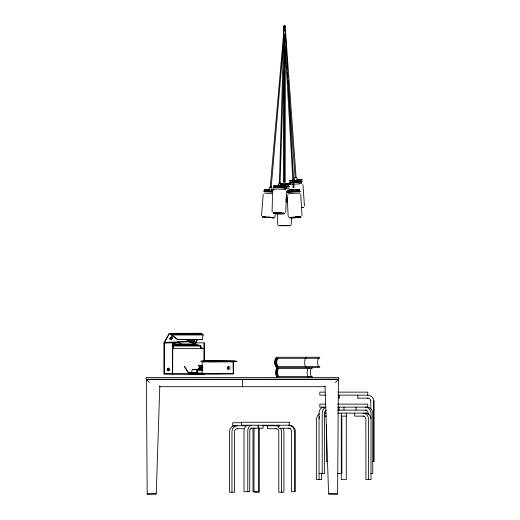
<?xml version="1.0" encoding="UTF-8"?>
<svg xmlns="http://www.w3.org/2000/svg" width="520" height="520" viewBox="0 0 520 520"><rect width="100%" height="100%" fill="white"/><g stroke="black" fill="none" stroke-linecap="round" stroke-linejoin="round"><path stroke-width="0.78" d="M281.717 184.743L280.631 184.425L284.329 184.802M281.717 184.015C286.721 183.43 277.089 184.619 281.717 183.768M282.978 184.789L281.717 184.496M283.94 71.35L283.901 181.415M283.972 30.895L283.978 26.039L284.479 26M284.96 47.886L284.817 181.402M284.98 27.657L285.142 26L296.075 177.372L295.704 177.379M286.949 184.496L285.688 184.789L289.562 184.139L285.688 183.729L289.562 184.139M286.949 184.75L288.028 184.431M288.028 184.685L288.86 184.347M324.994 385.821L328.588 493.928L337.623 494L338.41 379.476L327.178 379.366M200.531 346.249L200.499 347.841L200.642 345.481L173.264 345.481L173.192 347.061M272.584 191.431L272.09 211.887M274.514 185.965L275.223 185.523L274.521 185.712M274.703 185.608L275.217 185.952M285.064 27.794L283.978 27.853L279.396 183.138M279.962 183.177L280.56 183.17L280.085 183.105L284.758 35.165M281.112 185.497L282.36 185.828L279.753 185.439M283.445 185.926L282.373 185.575M156.227 493.928L147.173 494L156.227 493.928L159.816 385.821M167.505 370.318L167.557 368.706M168.85 370.344L168.903 368.738M172.933 348.419L173.062 346.015L200.792 346.053L200.661 348.433M173.284 348.433L173.42 346.053L173.062 346.015M274.716 362.323L275.164 359.632L276.458 357.266L319.592 357.266L319.807 357.773L319.592 358.28L276.933 358.28C275.256 360.626 275.256 364.026 276.933 366.373L319.592 366.373L319.807 366.88L319.592 367.387L276.458 367.387L275.164 365.021L274.716 362.323L275.841 362.323L276.231 359.983L277.108 358.28M312.247 377.5L312.247 376.487L278.031 376.487C275.184 380.699 275.184 364.188 278.031 368.394L312.247 368.394L312.247 367.387M275.802 373.347C276.978 373.822 277.433 371.189 275.802 371.534M265.265 189.657L265.98 189.462L265.284 189.404M273.605 190.125L264.277 189.319L269.126 189.989L266.812 189.534M270.25 187.07L284.135 27.82M271.232 187.155L283.426 44.863M275.49 213.544L274.82 217.178M295.796 180.44C293.8 181.545 293.904 177.261 295.328 177.444M201.675 348.757L201.844 347.178L200.265 347.132M276.517 368.907L277.466 369.363L276.686 372.444L277.466 375.518L276.517 375.973M202.169 339.599L177.606 339.495L171.619 334.626L169.325 333.372L177.508 339.599L202.169 339.599L203.138 334.678L200.935 333.32L169.325 333.372L164.073 342.836L164.073 373.906L204.094 374.088L164.073 373.906M302.016 215.774L300.749 194.357M276.458 367.387L276.933 366.373M195.533 345.228L195.566 342.726L197.431 339.385M269.854 190.047C266.968 187.941 273.319 184.223 271.719 190.209M304.48 206.083L302.919 184.477M164.197 373.906L164.197 342.836L169.475 333.32M203.034 334.789L171.567 334.789L203.034 334.789L200.935 333.32L169.422 333.482M263.211 194.266L261.508 215.865M287.209 194.935L288.113 215.781L288.542 217.067M285.772 212.478L286.475 191.074M305.929 358.28L305.929 357.266M305.929 367.387L305.929 366.373M190.918 342.401L194.136 341.946L194.838 340.275L187.72 340.847L172.361 343.122M291.213 224.828L291.48 217.367M174.258 343.967L195.189 343.967L196.02 342.29L188.922 341.854L168.772 342.193M187.623 371.741L184.555 366.476L187.558 371.676L190.106 373.867L194.662 373.906M195.663 345.228L195.663 342.836L197.529 339.495M277.42 369.363L277.862 368.674L276.978 368.115M308.763 368.394L308.763 367.387M308.763 377.5L308.763 376.487M190.106 373.867L233.395 373.731L233.214 361.628L207.721 361.81M187.558 371.676L190.32 373.874L233.395 373.731M275.945 366.652L276.738 366.093L277.108 366.373M335.4 382.512L338.5 379.379L146.315 379.379L149.409 382.512M275.509 365.859L276.53 365.404L276.906 366.093M276.978 376.766L277.862 376.207L277.42 375.518M285.155 26.006L284.479 26.078M283.901 181.369L284.206 181.435M283.12 184.353L284.005 184.477M275.164 365.021L276.231 364.669L276.53 365.404M283.998 27.866L284.908 27.866M293.521 187.207L292.767 187.219L293.716 187.207M293.651 187.2L293.95 187.167M276.153 375.135C277.492 375.096 277.127 373.588 275.958 374.238M284.336 28.503C282.522 24.765 286.65 26.39 283.978 26.039M296.303 177.359L295.828 177.372C297.031 176.911 298.006 180.986 296.12 180.414M290.576 180.772L291.252 180.381L290.752 180.713M289.855 181.766L292.76 181.811M289.887 182.267L289.432 182.358L290.517 182.39M290.167 182.748L289.718 182.839L290.771 182.871M290.271 184.243L293.065 184.281M301.711 182.026L301.945 181.896M274.918 364.143L276.016 363.909L276.231 364.669M172.582 343.909L177.651 342.257M288.86 184.594L289.387 184.496M289.906 217.393L291.324 217.178M172.542 343.063L178.847 341.854M255.093 428.22L254.93 428.253A3.244 1.085 -90 0 0 254.007 430.709L253.988 491.699M259.798 428.22L259.636 428.253A3.244 1.085 -90 0 0 258.719 430.709L258.7 491.699L252.987 491.699L252.987 430.755A6.247 2.087 -90 0 1 253.338 427.941M274.768 363.24L275.886 363.123L276.016 363.909M300.3 179.914L300.995 179.77L299.462 179.751L299.488 180.264M300.833 180.083L300.32 180.161L300.293 179.732M301.294 181.617L302.153 181.383M301.119 182.124L301.951 182.013M302.939 207.383L303.531 207.181M172.412 344.994L181.259 343.753M325.163 386.692L159.653 386.692M289.146 190.028L293.677 189.878L291.05 189.813M291.272 180.629L293.183 180.421L291.382 180.622M299.468 180.011C308.341 179.179 291.844 179.992 300.833 179.985M300.307 181.733L301.509 181.603M300.17 182.234L301.334 182.111M301.632 207.513L303.043 207.22M301.99 207.5L302.945 207.383M283.244 184.333L283.706 184.294M291.369 180.31L293.163 180.174M300.183 179.985L294.171 180.479M299.019 181.857L300.482 181.727M298.935 182.358L300.346 182.228M299.039 183.853L301.815 183.411M293.267 187.167L284.44 34.327M251.882 428.22L251.563 428.253A3.244 2.106 -90 0 0 249.769 430.709L249.737 491.699L243.984 491.699L243.984 430.755A6.247 4.056 -90 0 1 248.02 425.224M295.711 177.417L296.075 177.372M298.896 180.115L295.783 180.369M294.431 180.427L298.409 180.369M297.518 181.987L299.143 181.857M297.492 182.481L299.058 182.358M299.046 183.853L294.502 184.203M295.776 177.417L295.1 177.444L288.6 87.594M297.583 181.994L294.236 182.234M295.945 182.611L297.557 182.488M324.103 416.163L324.519 416.13M237.425 428.727L237.01 428.76A3.244 2.808 -90 0 0 234.618 431.223L234.572 492.206L229.476 492.206L229.476 431.269A6.247 5.415 -90 0 1 234.852 425.731M294.262 181.721L301.873 180.901M294.333 182.722L295.945 182.605M293.325 187.148L293.709 187.129M298.883 179.732L297.122 179.868L298.396 180.05M295.191 216.866L300.677 216.866L289.913 217.549M291.33 182.383L292.799 182.306M291.544 182.864L292.955 182.786M195.878 345.553L197.483 345.495M279.298 183.072L279.702 183.086M279.584 183.086L279.078 183.112L279.481 183.15M293.644 187.142L294.014 187.148L285.214 30.225M284.206 181.357L283.582 181.389L284.083 181.428M284.655 184.477L285.584 184.386L285.214 184.314M296.68 180.303L297.043 180.303M292.091 180.544L289.556 180.596L292.084 180.284L292.11 180.791M290.303 182.41L291.506 182.364M291.72 182.845L289.926 182.878M296.276 189.52L298.714 189.56M147.186 494L146.406 379.476L157.638 379.366M146.419 379.476L160.03 379.366M233.214 373.731L202.144 373.731M284.232 39.539L284.98 39.539M286.091 198.139L287.599 198.139M286.091 199.388L287.599 199.388M286.091 199.888L287.599 199.888M286.026 200.389L287.599 200.389M286.026 201.89L287.476 201.89M278.993 225.485L289.965 225.485M278.48 225.732L290.478 225.732M168.942 342.726L164.197 342.836M164.073 342.836L172.627 342.836L172.627 373.906M195.533 342.836L204.217 342.836L204.217 361.959M172.77 344.747L198.53 344.747M172.672 345.514L198.419 345.514M172.504 348.413L204.217 348.413M276.906 358.56L275.945 358M276.53 359.249L275.555 358.826M276.231 359.983L275.164 359.632M276.016 360.744L274.969 360.529M275.886 361.53L274.82 361.419M233.395 361.81L202.144 361.81L202.144 373.906M202.494 365.332L198.406 365.332L198.406 365.924L202.508 365.924M200.772 367.302L199.524 367.302L202.703 367.309M200.72 367.919L198.848 367.919L202.806 367.926M202.508 368.68L198.406 368.68L198.406 369.181L202.494 369.181M202.709 373.549L192.478 373.328A3.035 3.016 -87.3 0 1 192.478 369.486L202.735 369.479M192.478 369.486L202.709 369.707M277.101 370.097L276.153 369.746M197.587 370.292L197.691 370.292A2.041 2.022 -87.3 0 0 197.691 373.054L197.587 373.048A2.041 2.022 -87.3 0 1 197.587 370.292L202.475 370.292M276.874 370.857L275.958 370.643M275.678 372.444L276.731 372.444M197.587 373.048L202.475 373.048M192.478 373.328L197.997 373.328M324.935 392.138L319.8 392.138L319.8 395.142L325.942 395.142M338.072 392.138L367.776 392.138L367.776 395.142L338.072 395.142M357.819 398.138L367.575 398.138M325.605 404.137L319.813 404.137L319.813 407.134L325.26 407.134M337.571 404.137L367.763 404.137L367.763 407.134L337.454 407.134M337.467 410.137L366.964 410.137M324.441 413.134L326.137 413.134M337.584 413.134L367.776 413.134M324.311 416.13L326.606 416.13M341.289 416.13L346.288 416.13M364.032 416.13L354.66 416.13L354.66 413.134M241.306 422.728L232.707 422.728L232.707 425.731L246.811 425.731M262.906 425.731L278.856 425.731M250.439 428.22L263.042 428.22L263.042 425.224M237.218 428.727L244.576 428.727M276.172 428.727L267.566 428.727L267.566 425.731M327.932 461.617L326.397 461.617L326.397 424.729M372.313 461.617L373.874 461.617L373.874 400.673M319.053 473.616L324.545 473.616L324.584 412.626A3.244 2.509 -90 0 1 326.423 410.235M337.636 473.616L341.861 473.616L341.861 417.788M370.663 473.616L372.769 473.616L372.769 412.672A6.247 5.85 -90 0 0 366.957 407.134M254.196 492.206L259.194 492.206L259.194 428.447M328.588 493.928L337.623 494M200.421 367.575L202.806 367.575M205.303 361.303L210.308 361.316M208.982 361.498L203.041 361.478L236.938 361.562M199.953 373.562L189.033 372.912L194.298 373.542L220.649 373.692M194.298 373.542L201.773 373.575M215.612 373.62L218.998 373.633M204.646 361.348L236.067 361.504M202.43 361.524L232.564 361.628L229.053 361.601M233.038 361.673L235.495 361.745M201.591 361.647L210.184 361.621M202.865 367.003L199.719 366.99L201.052 367.016M195.878 369.337L202.326 369.304M195.156 369.46L202.378 369.421M200.642 361.069L236.08 361.231M202.105 361.147L236.958 361.361M231.381 361.426L233.961 361.446M324.779 379.366L338.39 379.476M282.978 184.535L284.329 184.555M279.637 183.066L280.209 183.092M203.587 373.64L190.957 372.86M195.994 369.272L196.794 369.291M172.12 345.657L173.745 345.703M279.747 185.692L281.106 185.744M367.517 398.138L368.056 398.171M288.204 428.22L288.678 428.253A3.244 3.192 -90 0 1 291.395 430.709L291.447 491.699L295.308 491.699L295.308 430.755A6.247 6.143 -90 0 0 289.198 425.224M284.128 26.065L284.914 26.02M284.863 181.35L284.817 181.383M365.112 410.137L365.567 410.163A3.244 3.035 -90 0 1 368.154 412.626L368.199 414.55M363.058 416.13L363.48 416.163A3.244 2.808 -90 0 1 365.872 418.626L365.918 479.615L371.013 479.615L371.007 412.672A6.247 5.85 -90 0 0 365.196 407.134M275.964 428.727L276.387 428.76A3.244 2.808 -90 0 1 278.772 431.223L278.824 492.206L283.92 492.206L283.92 431.269A6.247 5.415 -90 0 0 283.01 428.447M198.1 373.497L191.003 372.86M284.173 29.471L284.226 27.898M284.863 27.885L283.901 27.801M269.23 189.995L269.594 190.028M264.387 190.58L271.999 191.243M264.413 193.089L271.726 193.726M266.793 189.781L269.126 189.982M272.019 191.744L264.745 191.119M271.914 192.238L264.921 191.633M272.363 217.711L262.964 216.899L273.319 217.783L272.006 217.678M270.731 187.115L270.01 187.05M271.108 187.142L271.479 187.181M271.843 189.963L273.104 190.073M264.101 191.061L264.966 191.139M265.135 191.653L264.089 191.561L264.537 191.6M192.153 372.918L196.391 373.295L190.073 372.912M200.441 346.015L200.792 346.053M283.452 185.679L284.804 185.913M187.72 340.847L194.136 341.946M290.557 180.525L291.278 180.817M188.922 341.854L195.189 343.967M276.933 358.28L276.458 357.266M277.745 224.828L277.478 213.415M370.871 400.94L370.76 400.628A3.244 3.244 0 0 0 367.998 398.171M287.021 65.741L287.196 68.166M287.547 73.028L287.839 77.07M288.074 80.308L288.483 85.976M290.732 180.459L290.758 180.811M275.841 362.323L275.886 363.123M373.815 461.617L373.815 400.673A6.247 6.247 0 0 0 367.607 395.142M370.812 400.94L370.812 409.032M368.511 479.615L368.511 418.672A6.247 5.415 -90 0 0 363.135 413.134M357.819 395.142L357.877 398.138M356.038 407.134L356.038 410.137M346.288 413.134L346.288 479.615L341.289 479.615L341.289 413.134M343.987 407.134L343.987 410.137M339.183 395.142L339.183 398.138M339.053 407.134L339.053 410.137M338.858 395.142L338.858 398.138M322.231 473.616L322.231 412.672A6.247 4.83 -90 0 1 325.865 407.316M321.666 473.142L321.666 479.615L316.57 479.615L316.57 418.672A6.247 5.415 -90 0 1 319.417 413.855M319.065 479.615L319.053 412.672A6.247 4.83 -90 0 1 323.85 407.134M294.398 491.699L294.398 430.755A6.247 6.143 -90 0 0 288.294 425.224M284.98 47.652L284.98 185.653M283.978 71.195L283.978 185.653M281.418 492.206L281.418 431.269A6.247 5.415 -90 0 0 280.507 428.447M278.668 425.224L278.668 428.22L289.588 428.253A3.244 3.192 -90 0 1 290.336 428.441M258.329 425.224L258.329 428.22M258.173 425.224L258.173 428.22M247.786 491.699L247.786 430.755A6.247 4.056 -90 0 1 251.817 425.224M242.405 379.379L242.405 386.919M233.214 361.628L233.214 373.906M231.972 492.206L231.972 431.269A6.247 5.415 -90 0 1 237.347 425.731M204.094 342.836L204.094 361.959M200.909 365.332L200.909 365.924M200.909 368.68L200.909 369.181M195.786 342.836L195.786 345.228M172.757 348.413L172.627 374.088L172.504 342.836M318.298 366.373A12.474 11.726 -90 0 1 318.298 358.28M305.325 366.373A12.474 11.726 -90 0 1 305.325 358.28M277.745 366.373A6.74 6.338 -90 0 1 277.745 358.28M277.914 366.373A6.74 6.338 -90 0 1 277.914 358.28M311.149 376.487A12.474 12.428 -90 0 1 311.149 368.394M307.846 376.487A12.474 12.428 -90 0 1 307.846 368.394M278.792 376.487A6.74 6.721 -90 0 1 278.792 368.394M197.191 373.555A3.035 3.016 -87.3 0 1 197.191 369.707M227.851 366.801A2.041 2.034 -90 0 1 227.533 368.485A2.041 2.034 -90 0 0 227.864 367.302M201.539 365.924A2.412 2.412 -90 0 1 201.539 368.68M199.147 365.924A2.412 2.412 -90 0 1 199.147 368.68M228.391 366.236A3.035 3.029 -90 0 1 227.883 369.181M173.478 346.808A2.412 1.71 -90 0 1 172.296 346.931M278.544 425.731A6.247 5.415 -90 0 1 279.201 425.776M276.042 425.731A6.247 5.415 -90 0 1 279.13 426.842M319.065 418.672A6.247 5.415 -90 0 1 319.637 416.507M365.638 413.134A6.247 5.415 -90 0 1 368.16 413.855M368.726 414.251A6.247 5.415 -90 0 1 371.013 418.672M288.743 185.738A6.24 0.501 0.1 0 1 281.209 185.809M278.089 185.374A6.24 0.501 0.1 0 1 278.304 185.244M288.918 186.251A6.487 0.52 0.1 0 1 286.007 186.381M290.355 184.269A6.24 0.501 0.1 0 1 281.209 184.561M278.928 184.379A6.24 0.501 0.1 0 1 278.928 183.879M281.209 183.697A6.24 0.501 0.1 0 1 282.718 183.651M285.948 183.651A6.24 0.501 0.1 0 1 290.361 184.008M289.523 188.117A6 0.481 0.1 0 1 285.883 188.338M289.517 186.622A5.987 0.481 0.1 0 1 285.877 186.843A6.24 0.501 0.1 0 0 288.743 186.732M288.743 186.238A6.24 0.501 0.1 0 1 285.942 186.362M287.729 191.594A6.24 0.351 -3.2 0 1 293.735 190.814A6.24 0.351 -3.2 0 1 299.761 190.918M287.514 192.108A6.487 0.364 -3.2 0 1 293.761 191.302A6.487 0.364 -3.2 0 1 300.034 191.406M288.281 190.398A6.24 0.351 -3.2 0 1 292.851 189.618A6.24 0.351 -3.2 0 1 299.689 189.67M288.106 194.064A5.987 0.338 -3.2 0 1 293.092 193.369A5.987 0.338 -3.2 0 1 299.865 193.323M288.626 192.621A5.987 0.338 -3.2 0 1 292.24 191.925A5.987 0.338 -3.2 0 1 299.78 191.828M287.755 192.088A6.24 0.351 -3.2 0 1 293.761 191.315A6.24 0.351 -3.2 0 1 299.793 191.419M288.405 192.641A6.24 0.351 -3.2 0 1 292.975 191.861A6.24 0.351 -3.2 0 1 299.819 191.912M273.689 187.07A6.24 0.514 1.7 0 1 279.721 186.602A6.24 0.514 1.7 0 1 285.733 187.428M274.079 187.714A6.487 0.533 1.7 0 1 279.708 187.083A6.24 0.514 1.7 0 1 285.721 187.928M285.311 188.045A6.487 0.533 1.7 0 0 279.708 187.083A6.24 0.514 1.7 0 0 273.669 187.564M274.346 185.965A6.24 0.514 1.7 0 1 279.76 185.361A6.24 0.514 1.7 0 1 285.149 186.284M273.851 189.56A5.987 0.488 1.7 0 1 279.643 189.118A5.987 0.488 1.7 0 1 285.422 189.904M273.695 187.935A5.987 0.488 1.7 0 1 281.242 187.681A5.987 0.488 1.7 0 1 284.863 188.513M273.656 188.065A6.24 0.514 1.7 0 1 280.507 187.629A6.24 0.514 1.7 0 1 285.084 188.526M283.686 213.025A5.486 0.448 1.7 0 1 280.345 213.583A5.486 0.448 1.7 0 1 273.455 212.947M275.061 212.674A5.486 0.448 1.7 0 1 280.358 212.719M338.683 379.145L146.231 379.229L146.126 377.566L338.579 377.5L338.683 379.145M289.919 217.639L293.807 217.802L300.69 217.119L289.919 217.639M289.269 422.221L241.358 422.221L241.358 425.224L289.269 425.224L289.269 422.221M226.642 361.107L203.398 360.984L235.619 361.179L226.642 361.107M264.342 191.081L263.881 191.042L264.342 191.081M262.88 216.639L265.428 216.866L262.88 216.639M262.373 216.847L263.406 216.938L262.366 216.847M274.118 217.854L272.87 217.75L274.118 217.854M270.894 217.334L268.164 217.1L270.894 217.328M228.131 369.115A1.294 1.294 0 0 0 230.081 367.998A1.294 1.294 0 0 0 228.137 366.866A1.294 1.294 0 0 0 228.131 369.115M169.046 370.13A1.294 0.916 -90 0 0 168.259 368.179A1.294 0.916 -90 0 0 167.459 370.123A1.294 0.916 -90 0 0 169.046 370.13M168.922 370.13A1.294 0.916 -90 0 0 168.129 368.179A1.294 0.916 -90 0 0 167.33 370.123A1.294 0.916 -90 0 0 168.922 370.13M170.827 339.19A1.521 0.845 -41.8 0 0 172.374 337.181A1.521 0.845 -41.8 0 0 170.261 337.772A1.521 0.845 -41.8 0 0 170.827 339.19M170.924 339.3A1.521 0.845 -41.8 0 0 172.478 337.291A1.521 0.845 -41.8 0 0 170.358 337.883A1.521 0.845 -41.8 0 0 170.924 339.3M292.233 217.88A5.987 0.338 -3.2 0 0 301.197 217.087A5.987 0.338 -3.2 0 0 292.214 217.302A5.987 0.338 -3.2 0 0 292.233 217.88M274.683 213.577A6 0.494 1.7 0 0 284.719 213.655A6 0.494 1.7 0 0 277.381 212.836A6 0.494 1.7 0 0 274.683 213.577M275.048 213.558A5.486 0.448 1.7 0 0 284.219 213.629A5.486 0.448 1.7 0 0 277.517 212.881A5.486 0.448 1.7 0 0 275.048 213.558"/></g></svg>
